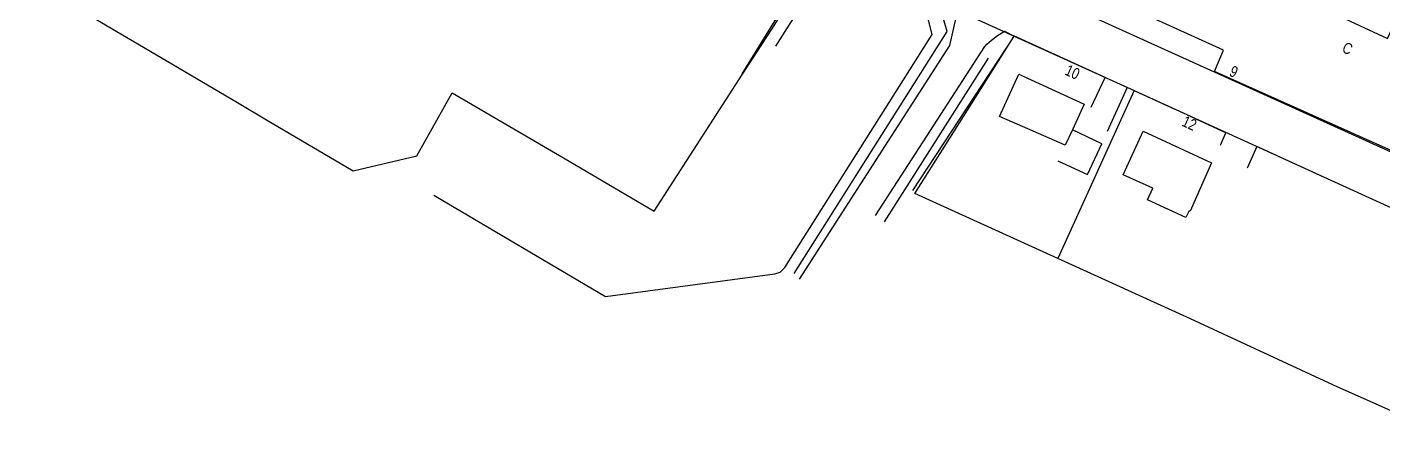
# Model space of a CAD drawing. Header units: millimetres. Extents: x -41129 to 1316437, y -893608 to 1612443.
# Drawn here: x -26722 to 215390, y -167142 to -91781 of the extents above; entities that cross this region are included whole.
import ezdxf
from ezdxf.enums import TextEntityAlignment as Align

# ---------------------------------------------------------------- set-up
doc = ezdxf.new("R2010")
doc.units = ezdxf.units.MM
doc.header["$MEASUREMENT"] = 0
doc.styles.add('Arial Narrow', font='Arial Narrow.ttf', dxfattribs={"height": 0.2})

msp = doc.modelspace()

# ---------------------------------------------------------------- linework, layer by layer
at = {"flags": 128}
for points in [[(266998.89, -75502.754), (259285.617, -101337.295), (251717.064, -126782.965), (248135.612, -128393.03), (218705.711, -114969.4), (154397.016, -85781.888), (125831.284, -72772.674), (124334.268, -67736.955), (138176.391, -45919.067), (152634.396, -23121.961), (164512.684, -4685.943), (168420.101, -3792.322), (197866.428, -17162.638), (244624.238, -38421.131), (271274.299, -50493.95), (273233.381, -54675.639), (266998.89, -75502.754)], [(216235.964, -93816.876), (222146.814, -81028.966), (196013.087, -69071.369), (177502.613, -60447.34), (171642.732, -73124.981), (195421.106, -84107.113), (216235.964, -93816.876)], [(-26722.411, -83119.841), (-6963.794, -94766.762), (10869.746, -105277.187), (16038.446, -108323.522), (31515.344, -117444.191), (42871.511, -114756.802), (49210.768, -103498.249), (69047.298, -115139.208), (85264.755, -124640.681), (101046.706, -100217.217), (106257.351, -92153.446), (116108.864, -76676.025)], [(115767.343, -76657.597), (107571.427, -89326.83), (100897.504, -100149.837)], [(115767.343, -76657.597), (107571.427, -89326.83), (100897.504, -100149.837)], [(106974.718, -95215.961), (115787.174, -81265.227), (120119.07, -79972.347), (149548.74, -93378.949)], [(45891.276, -121819.686), (76545.687, -139884.83), (106786.687, -135889.83), (107739.687, -135559.83), (108574.687, -134744.83), (134871.687, -93114.83), (132942.687, -85374.83)], [(110264.687, -135814.83), (137575.687, -92578.83), (135925.687, -86815.83)], [(218730.838, -114635.19), (185340.899, -99705.341), (186910.811, -95892.254), (163943.96, -85448.29), (161791.685, -89056.891), (155388.693, -85391.23)], [(111207.759, -136834.046), (138031.756, -95067.452), (139513.695, -88725.843), (137736.575, -87690.439)], [(149421.27, -93541.365), (131390.21, -120972.023)], [(149421.27, -93541.365), (131390.21, -120972.023)], [(232131.256, -167141.763), (206562.702, -155746.435), (181037.366, -143904.599), (157349.359, -133137.765), (131780.433, -121507.179), (136303.637, -114346.901), (149548.74, -93378.949), (170970.963, -103137.518), (194631.455, -113915.122), (220294.16, -125596.991)], [(147845.108, -92534.087), (149548.687, -93378.83)], [(163314.231, -106099.102), (165766.994, -100760.28), (149467.084, -93325.21)], [(163314.231, -106099.102), (165766.994, -100760.28), (149467.084, -93325.21)], [(124754.915, -125412.08), (144276.758, -95252.829)], [(126409.011, -126597.075), (144938.687, -97330.83)], [(159976.529, -110132.655), (158652.585, -112889.754), (151989.976, -109962.138), (146918.406, -107734.027), (150387.091, -100162.747), (162051.71, -105550.575), (159976.529, -110132.655)], [(170970.963, -103137.518), (157349.359, -133137.765)], [(178282.419, -106503.86), (169742.995, -102577.539), (166136.559, -110427.89)], [(178282.419, -106503.86), (169742.995, -102577.539), (166136.559, -110427.89)], [(186402.451, -112863.761), (187345.27, -110654.028), (180490.855, -107518.544)], [(186402.451, -112863.761), (187345.27, -110654.028), (180490.855, -107518.544)], [(157320.879, -115663.521), (162661.272, -118122.999), (165171.401, -112644.622), (159976.529, -110132.655), (158652.585, -112889.754)], [(173352.689, -122652.035), (174316.059, -120563.354), (168986.398, -118176.434), (172597.794, -110371.353), (184791.568, -116011.315), (180961.223, -124673.398), (180784.703, -124592.351), (180217.736, -125818.03), (173352.689, -122652.035)], [(204983.399, -118646.048), (192850.041, -113108.918), (191151.549, -116998.282)], [(204983.399, -118646.048), (192850.041, -113108.918), (191151.549, -116998.282)]]:
    msp.add_lwpolyline(points, dxfattribs=at)
msp.add_lwpolyline([(144276.758, -95252.829, -0.0845824072), (147845.108, -92534.087)], format="xyb", dxfattribs=at)

# ---------------------------------------------------------------- texts
at = {"linetype": 'Continuous', "style": 'Arial Narrow'}
for s, rotation, width, p in [('C', 335.21004901, 0.954427, (209365.128, -96815.428)), ('10', 335.50754041, 0.954172, (160655.399, -101224.807)), ('9', 335.91255748, 0.954172, (188924.265, -100897.634)), ('12', 335.50754041, 0.954172, (181537.37, -110365.539))]:
    msp.add_text(s, height=2000, rotation=rotation, dxfattribs=dict(at, width=width)).set_placement(p, align=Align.RIGHT)

doc.saveas('drawing.dxf')
